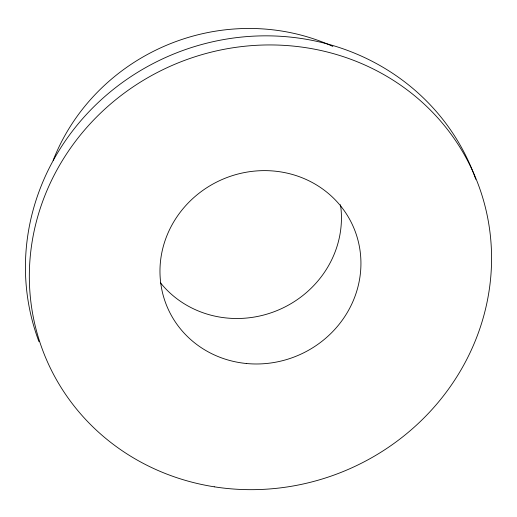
<?xml version="1.0" encoding="UTF-8"?>
<svg xmlns="http://www.w3.org/2000/svg" width="517" height="517" viewBox="0 0 517 517"><rect width="100%" height="100%" fill="white"/><g stroke="black" fill="none" stroke-linecap="round" stroke-linejoin="round"><path stroke-width="0.78" d="M38.962 341.621A233.051 220.352 -23.2 0 1 180.969 51.183A233.051 220.352 -23.2 0 1 475.769 179.276M340.503 204.726A101.326 95.807 -23.2 0 1 279.219 309.657A101.326 95.807 -23.2 0 1 160.6 282.961M53.161 160.341A202.651 191.613 -23.2 0 1 332.883 46.427M246.292 363.496A101.326 95.807 -23.2 0 0 353.686 227.635A101.326 95.807 -23.2 0 0 181.37 210.787A101.326 95.807 -23.2 0 0 246.292 363.496M214.245 486.807A233.051 220.352 -23.2 0 0 479.673 188.369A233.051 220.352 -23.2 0 0 87.438 126.736A233.051 220.352 -23.2 0 0 214.245 486.807"/></g></svg>
